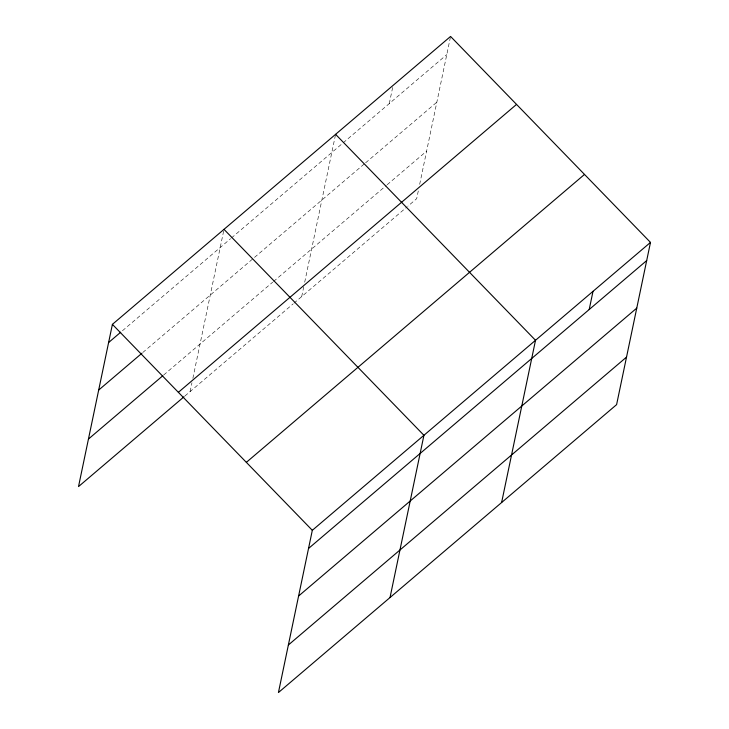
<?xml version="1.0" encoding="UTF-8"?>
<svg xmlns="http://www.w3.org/2000/svg" width="729" height="729" viewBox="0 0 729 729"><rect width="100%" height="100%" fill="white"/><g stroke="black" fill="none" stroke-linecap="round" stroke-linejoin="round"><path stroke-width="0.55" stroke-dasharray="3.65 2.73" d="M190.105 391.591L191.955 382.743M192.875 378.324L224.003 229.353M301.697 296.585L303.774 286.634M304.704 282.205L335.595 134.336M389.286 103.564L392.858 86.459M418.291 190.952L416.678 198.689L408.094 205.997M419.676 184.319L450.349 37.516M122.454 330.747L230.583 238.684M231.448 237.946L446.777 54.62M142.793 352.508L364.764 163.524M365.621 162.795L436.844 102.169M163.706 374.979L272.701 282.178M273.566 281.449L386.279 185.485M387.135 184.756L426.611 151.149M184.911 396.011L293.049 303.947M293.915 303.209L407.238 206.726"/><path stroke-width="1.09" d="M650.487 242.402L312.322 530.311L278.432 692.55L616.597 404.641L650.487 242.402L450.568 36.45L112.403 324.359L78.513 486.598L184.045 396.749M390.024 597.543L423.923 435.295L224.003 229.353M501.616 502.527L535.514 340.288L335.595 134.336M589.205 309.515L593.005 291.345M108.612 342.53L120.722 332.214M98.679 390.07L141.927 353.246M88.446 439.058L162.84 375.717M178.377 392.32L516.542 104.411M246.356 462.341L584.512 174.431M308.531 548.481L646.696 260.572M298.598 596.021L636.763 308.112M288.365 645.01L626.53 357.101M112.403 324.359L312.322 530.311"/></g></svg>
